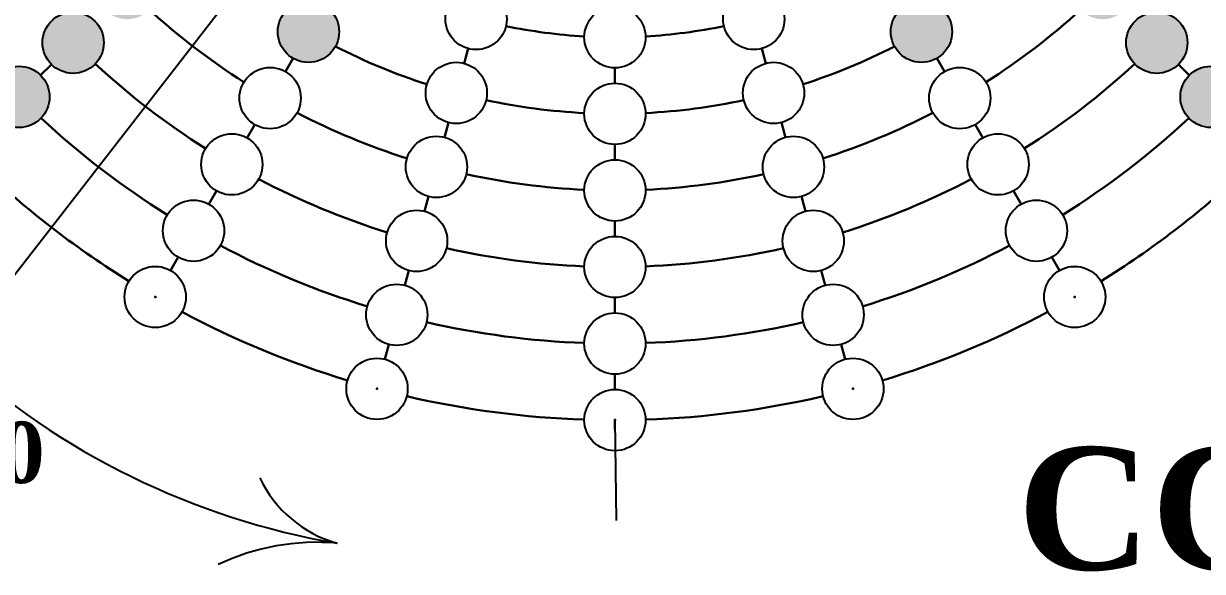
# Model space of a CAD drawing. Header units: inches. Extents: x 53 to 275, y 28 to 179.
# Drawn here: x 244.73 to 263.96, y 28.35 to 37.3 of the extents above; entities that cross this region are included whole.
import ezdxf

# ---------------------------------------------------------------- set-up
doc = ezdxf.new("R2010")
doc.units = ezdxf.units.IN
doc.header["$MEASUREMENT"] = 0

msp = doc.modelspace()

# ---------------------------------------------------------------- hatches: boundary and pattern name
h = msp.add_hatch(color=4)
h.set_gradient(color1=(242, 238, 13), color2=(243, 240, 32), one_color=1, tint=0.54)
h.paths.add_polyline_path([(244.269, 35.219, 1), (243.269, 35.219, 1)])
h.paths.add_polyline_path([(245.153, 36.102, 1), (244.153, 36.102, 1)])
h.paths.add_polyline_path([(246.037, 36.986, 1), (245.037, 36.986, 1)])
h.paths.add_polyline_path([(246.921, 37.87, 1), (245.921, 37.87, 1)])
h.paths.add_polyline_path([(247.805, 38.754, 1), (246.805, 38.754, 1)])
h.paths.add_polyline_path([(248.689, 39.638, 1), (247.689, 39.638, 1)])
h.paths.add_polyline_path([(249.573, 40.522, 1), (248.573, 40.522, 1)])
h.paths.add_polyline_path([(250.456, 41.406, 1), (249.456, 41.406, 1)])
h.paths.add_polyline_path([(249.463, 42.7, 1), (248.463, 42.7, 1)])
h.paths.add_polyline_path([(248.381, 42.075, 1), (247.381, 42.075, 1)])
h.paths.add_polyline_path([(247.298, 41.45, 1), (246.298, 41.45, 1)])
h.paths.add_polyline_path([(246.216, 40.825, 1), (245.216, 40.825, 1)])
h.paths.add_polyline_path([(251.751, 40.413, 1), (250.751, 40.413, 1)])
h.paths.add_polyline_path([(251.126, 39.33, 1), (250.126, 39.33, 1)])
h.paths.add_polyline_path([(250.501, 38.247, 1), (249.501, 38.247, 1)])
h.paths.add_polyline_path([(249.876, 37.165, 1), (248.876, 37.165, 1)])
h = msp.add_hatch(color=4)
h.set_gradient(color1=(242, 238, 13), color2=(243, 240, 32), one_color=1, tint=0.54)
h.paths.add_polyline_path([(259.295, 41.406, 1), (258.295, 41.406, 1)])
h.paths.add_polyline_path([(260.179, 40.522, 1), (259.179, 40.522, 1)])
h.paths.add_polyline_path([(261.063, 39.638, 1), (260.063, 39.638, 1)])
h.paths.add_polyline_path([(261.947, 38.754, 1), (260.947, 38.754, 1)])
h.paths.add_polyline_path([(262.831, 37.87, 1), (261.831, 37.87, 1)])
h.paths.add_polyline_path([(263.715, 36.986, 1), (262.715, 36.986, 1)])
h.paths.add_polyline_path([(264.599, 36.102, 1), (263.599, 36.102, 1)])
h.paths.add_polyline_path([(265.482, 35.219, 1), (264.482, 35.219, 1)])
h.paths.add_polyline_path([(260.289, 42.7, 1), (259.289, 42.7, 1)])
h.paths.add_polyline_path([(261.371, 42.075, 1), (260.371, 42.075, 1)])
h.paths.add_polyline_path([(262.454, 41.45, 1), (261.454, 41.45, 1)])
h.paths.add_polyline_path([(263.536, 40.825, 1), (262.536, 40.825, 1)])
h.paths.add_polyline_path([(258.001, 40.413, 1), (257.001, 40.413, 1)])
h.paths.add_polyline_path([(258.626, 39.33, 1), (257.626, 39.33, 1)])
h.paths.add_polyline_path([(259.251, 38.247, 1), (258.251, 38.247, 1)])
h.paths.add_polyline_path([(259.876, 37.165, 1), (258.876, 37.165, 1)])

# ---------------------------------------------------------------- linework, layer by layer
at = {"color": 1}
msp.add_line((254.376, 45.82), (243.571, 31.891), dxfattribs=at)
at = {"lineweight": 30}
for p, q in [((249.126, 36.732), (249.001, 36.515)), ((251.917, 36.649), (251.982, 36.89)), ((256.835, 36.649), (256.77, 36.89)), ((259.751, 36.515), (259.626, 36.732)), ((245.183, 36.633), (245.007, 36.456)), ((254.376, 36.575), (254.376, 36.325)), ((263.568, 36.633), (263.745, 36.456)), ((248.501, 35.649), (248.376, 35.433)), ((251.594, 35.441), (251.658, 35.683)), ((257.158, 35.441), (257.093, 35.683)), ((260.376, 35.433), (260.251, 35.649)), ((254.376, 35.325), (254.376, 35.075)), ((247.876, 34.567), (247.751, 34.35)), ((251.27, 34.234), (251.335, 34.476)), ((257.482, 34.234), (257.417, 34.476)), ((261.001, 34.35), (260.876, 34.567)), ((254.376, 34.075), (254.376, 33.825)), ((247.251, 33.484), (247.126, 33.268)), ((261.626, 33.268), (261.501, 33.484)), ((250.947, 33.027), (251.011, 33.268)), ((257.805, 33.027), (257.741, 33.268)), ((254.376, 32.825), (254.376, 32.575)), ((250.623, 31.819), (250.688, 32.061)), ((258.129, 31.819), (258.064, 32.061)), ((254.376, 31.575), (254.376, 31.325)), ((254.376, 30.825), (254.376, 30.675))]:
    msp.add_line(p, q, dxfattribs=at)
at = {"color": 4}
msp.add_line((254.376, 30.825), (254.395, 29.188), dxfattribs=at)
for centre in [(252.111, 37.373), (256.641, 37.373), (249.376, 37.165), (254.376, 37.075), (259.376, 37.165), (245.537, 36.986), (263.215, 36.986), (244.653, 36.102), (248.751, 36.082), (251.788, 36.166), (256.964, 36.166), (260.001, 36.082), (264.099, 36.102), (254.376, 35.825), (248.126, 35), (251.464, 34.959), (257.288, 34.959), (260.626, 35), (254.376, 34.575), (247.501, 33.917), (251.141, 33.751), (257.611, 33.751), (261.251, 33.917), (254.376, 33.325), (246.876, 32.835), (261.876, 32.835), (250.817, 32.544), (257.935, 32.544), (254.376, 32.075), (250.494, 31.336), (258.258, 31.336), (254.376, 30.825)]:
    msp.add_circle(centre, 0.5, dxfattribs=at)
at = {"lineweight": 30}
for radius, start, end in [(11.25, 227.5467, 237.4533), (11.25, 302.5467, 312.4533), (8.75, 258.2745, 266.7255), (8.75, 273.2745, 281.7255), (10, 242.8651, 252.1349), (10, 287.8651, 297.1349), (12.5, 227.292, 237.708), (12.5, 302.292, 312.708), (10, 257.8651, 267.1349), (10, 272.8651, 282.1349), (11.25, 242.5467, 252.4533), (11.25, 287.5467, 297.4533), (13.75, 227.0836, 237.9164), (13.75, 302.0836, 312.9164), (15, 226.9099, 238.0901), (11.25, 257.5467, 267.4533), (11.25, 272.5467, 282.4533), (15, 301.9099, 313.0901), (12.5, 242.292, 252.708), (12.5, 287.292, 297.708), (13.75, 242.0836, 252.9164), (13.75, 287.0836, 297.9164), (12.5, 257.292, 267.708), (12.5, 272.292, 282.708), (15, 241.9099, 253.0901), (15, 286.9099, 298.0901), (13.75, 257.0836, 267.9164), (13.75, 272.0836, 282.9164), (15, 256.9099, 268.0901), (15, 271.9099, 283.0901)]:
    msp.add_arc((254.376, 45.825), radius, start, end, dxfattribs=at)
at = {"color": 1}
for centre, radius, start, end in [((251.967, 41.083), 12.45, 227.5894, 260.1793), ((250.386, 30.736), 1.996, 205.3391, 254.2353), ((249.514, 25.08), 3.75, 84.9513, 115.44)]:
    msp.add_arc(centre, radius, start, end, dxfattribs=at)
at = {"lineweight": 30}
for p in [(246.876, 32.835), (261.876, 32.835), (250.494, 31.336), (258.258, 31.336), (254.376, 30.825)]:
    msp.add_point(p, dxfattribs=at)

# ---------------------------------------------------------------- texts
at = {"color": 1, "attachment_point": 1}
for s, insert, char_height, width in [('{\\fTimes New Roman|b1|i0|c0|p18;C0}', (243.23, 30.798), 1, 1.78792), ('{\\fTimes New Roman|b1|i0|c0|p18;CC3}', (260.94, 30.384), 2, 6.67539)]:
    msp.add_mtext(s, dxfattribs=dict(at, insert=insert, char_height=char_height, width=width))

doc.saveas('drawing.dxf')
